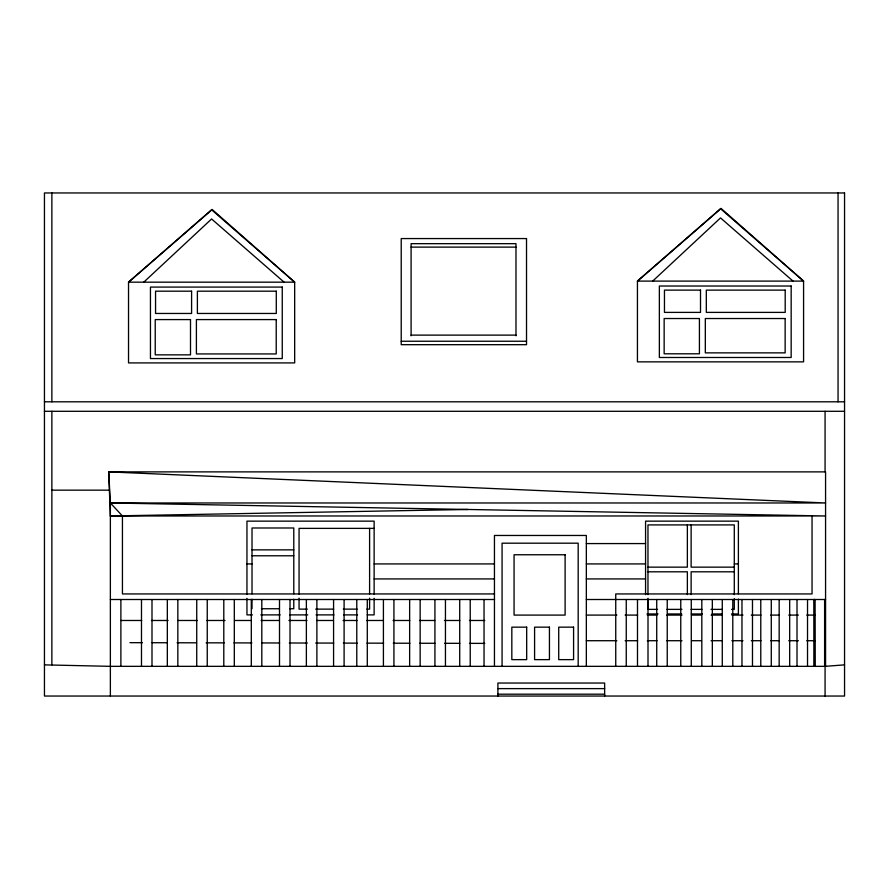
<?xml version="1.0" encoding="UTF-8"?>
<svg xmlns="http://www.w3.org/2000/svg" width="889" height="889" viewBox="0 0 889 889"><rect width="100%" height="100%" fill="white"/><g stroke="black" fill="none" stroke-linecap="round" stroke-linejoin="round"><path stroke-width="1.33" d="M143.774 282.169L211.593 218.972L284.102 282.169M652.693 281.102L720.512 217.916L793.01 281.102M211.593 209.771L128.527 282.169L128.527 362.912L294.67 362.912L294.67 282.169L212.193 209.515L211.593 209.771L294.67 282.169L128.527 282.169L212.193 209.515M720.512 208.704L637.435 281.102L637.435 361.856L803.578 361.856L803.578 281.102L721.101 208.459L720.512 208.704L803.578 281.102L637.435 281.102L721.101 208.459M44.45 664.872L110.369 666.339L825.57 666.339L825.57 471.881L108.702 471.881L110.369 515.976L467.97 509.475M411.096 247.12L515.987 247.12M411.096 335.12L515.987 335.12M401.217 341.243L526.521 341.243M44.45 401.806L844.55 401.806M44.45 411.296L844.55 411.296M51.873 490.161L108.702 490.161M494.551 593.941L122.438 593.941L122.438 515.976L110.369 502.974L825.57 502.974L108.702 471.881L110.369 502.974L110.369 696.043M110.369 515.976L825.57 515.976L110.369 502.974M374.125 528.377L299.06 528.377L299.06 594.074M586.34 543.579L645.57 543.579M252.02 549.858L293.781 549.858M252.02 555.781L293.781 555.781M246.953 563.926L252.02 563.926M374.125 563.926L494.451 563.926M586.34 563.926L645.57 563.926M734.292 563.926L738.392 563.926M647.97 567.149L687.364 567.149L687.364 524.91M734.292 567.149L691.131 567.149L691.131 524.91M647.97 571.805L687.364 571.805L687.364 594.619M734.292 571.805L691.131 571.805L691.131 594.619M374.125 578.928L494.451 578.928M586.34 578.928L645.57 578.928M110.369 599.508L494.551 599.508M586.34 599.508L825.57 599.508M261.444 608.743L278.968 608.743M289.747 608.743L293.781 608.743L293.781 599.242M307.361 609.132L299.06 609.132L299.06 598.175M315.662 609.132L333.642 609.132M343.332 609.132L357.156 609.132M366.846 609.132L369.602 609.132L369.602 598.175M657.56 609.376L647.97 609.376L647.97 598.308M666.983 609.376L681.93 609.376M691.131 609.376L701.921 609.376M711 609.376L722.146 609.376M731.547 609.376L734.292 609.376L734.292 598.641M646.959 613.966L658.038 613.966M667.739 613.966L681.585 613.966M691.286 613.966L702.366 613.966M712.067 613.966L721.768 613.966M731.458 613.966L738.392 613.966L738.392 599.086M252.487 614.888L246.953 614.888L246.953 598.364M260.777 614.888L280.135 614.888M289.803 614.888L307.772 614.888M316.073 614.888L334.031 614.888M343.71 614.888L357.534 614.888M367.213 614.888L374.125 614.888L374.125 598.297M586.34 615.088L616.833 615.088M625.156 615.088L637.624 615.088M647.325 615.088L657.038 615.088M666.739 615.088L681.985 615.088M691.686 615.088L701.388 615.088M711.089 615.088L722.179 615.088M731.88 615.088L742.971 615.088M751.294 615.088L760.995 615.088M770.696 615.088L779.02 615.088M788.721 615.088L798.422 615.088M806.734 615.088L815.057 615.088M120.882 620.478L141.707 620.478M151.43 620.478L168.099 620.478M177.822 620.478L197.258 620.478M206.981 620.478L225.039 620.478M234.752 620.478L251.42 620.478M261.144 620.478L279.19 620.478M288.914 620.478L306.972 620.478M316.695 620.478L333.353 620.478M343.076 620.478L356.967 620.478M366.69 620.478L383.348 620.478M393.071 620.478L409.74 620.478M419.452 620.478L434.732 620.478M444.456 620.478L459.735 620.478M469.448 620.478L484.727 620.478M586.34 640.713L616.833 640.713M625.156 640.713L637.624 640.713M647.325 640.713L657.038 640.713M666.739 640.713L681.985 640.713M691.686 640.713L701.388 640.713M711.089 640.713L722.179 640.713M731.88 640.713L742.971 640.713M751.294 640.713L760.995 640.713M770.696 640.713L779.02 640.713M788.721 640.713L798.422 640.713M806.734 640.713L815.057 640.713M844.55 664.872L825.07 666.339L825.07 696.043M497.907 688.619L604.642 688.619M497.907 694.187L604.642 694.187M129.95 642.669L142.418 642.703M152.119 642.714L167.365 642.747M177.067 642.769L196.469 642.814M206.17 642.825L224.195 642.869M233.896 642.88L251.909 642.925M261.61 642.936L279.624 642.98M289.336 642.991L307.35 643.036M315.662 643.047L333.675 643.08M343.387 643.103L357.245 643.136M366.946 643.147L383.57 643.18M393.271 643.203L409.907 643.236M419.608 643.258L434.854 643.292M444.556 643.303L459.802 643.336M469.503 643.358L484.749 643.392M838.049 192.957L838.049 401.806M825.07 411.296L825.07 471.881M824.859 599.508L824.936 666.339M824.614 599.508L824.614 666.339M814.746 599.508L814.746 666.339L814.602 599.508M814.424 599.508L814.424 666.339M814.102 599.508L814.102 666.339M812.046 515.976L812.046 593.941L615.744 593.941L615.744 666.339M807.523 599.508L807.523 666.339M797.011 599.508L797.011 666.339M789.676 599.508L789.676 666.339M779.164 599.508L779.164 666.339M771.285 599.508L771.285 666.339M760.773 599.508L760.773 666.339M752.483 599.508L752.483 666.339M741.971 599.508L741.971 666.339M738.392 593.741L738.392 521.143L645.57 521.143L645.57 594.641M734.292 594.619L734.292 524.91L647.97 524.91L647.97 594.619M732.792 599.508L732.792 666.339M722.279 599.508L722.279 666.339M712.333 599.508L712.333 666.339M701.821 599.508L701.821 666.339M691.275 599.508L691.275 666.339M680.763 599.508L680.763 666.339M667.239 599.508L667.239 666.339M656.727 599.508L656.727 666.339M648.003 599.508L648.003 666.339M637.491 599.508L637.491 666.339M626.256 599.508L626.256 666.339M604.642 696.043L604.642 683.041L497.907 683.041L497.907 696.043M586.34 666.339L586.34 535.467L494.451 535.467L494.451 666.339M578.183 666.339L578.183 543.19L502.074 543.19L502.074 666.339M515.987 335.798L515.987 243.675L411.096 243.675L411.096 335.798M484.038 599.508L484.038 666.339M470.225 599.508L470.225 666.339M459.713 599.508L459.713 666.339M445.445 599.508L445.445 666.339M434.932 599.508L434.932 666.339M420.153 599.508L420.153 666.339M409.64 599.508L409.64 666.339M393.927 599.508L393.927 666.339M383.415 599.508L383.415 666.339M374.125 594.141L374.125 521.143L246.953 521.143L246.953 594.23M369.602 528.377L369.602 594.074M367.29 599.508L367.29 666.339M356.778 599.508L356.778 666.339M344.099 599.508L344.099 666.339M333.575 599.508L333.575 666.339M316.884 599.508L316.884 666.339M306.372 599.508L306.372 666.339M293.781 593.808L293.781 527.988L252.02 527.988L252.02 593.808M290.014 599.508L290.014 666.339M279.502 599.508L279.502 666.339M261.81 599.508L261.81 666.339M252.02 599.242L252.02 608.743M251.298 599.508L251.298 666.339M234.307 599.508L234.307 666.339M223.795 599.508L223.795 666.339M207.248 599.508L207.248 666.339M196.736 599.508L196.736 666.339M177.844 599.508L177.844 666.339M167.332 599.508L167.332 666.339M151.997 599.508L151.997 666.339M141.484 599.508L141.484 666.339M120.882 599.508L120.882 666.339M51.873 192.957L51.873 401.806M51.873 411.296L51.873 664.872M844.55 192.957L44.45 192.957L44.45 696.043L844.55 696.043L844.55 192.957M526.521 238.563L401.217 238.563L401.217 344.688L526.521 344.688L526.521 238.563M791.166 286.025L659.36 286.025L659.36 357.489L791.166 357.489L791.166 286.025M282.257 287.08L150.452 287.08L150.452 358.556L282.257 358.556L282.257 287.08M700.51 290.125L664.461 290.125L664.461 312.395L700.51 312.395L700.51 290.125M785.198 290.125L706.311 290.125L706.311 312.395L785.198 312.395L785.198 290.125M191.591 291.181L155.553 291.181L155.553 313.461L191.591 313.461L191.591 291.181M276.29 291.181L197.391 291.181L197.391 313.461L276.29 313.461L276.29 291.181M699.421 318.529L664.15 318.529L664.15 353.8L699.421 353.8L699.421 318.529M785.143 318.529L705.321 318.529L705.321 352.866L785.143 352.866L785.143 318.529M190.502 319.584L155.231 319.584L155.231 354.855L190.502 354.855L190.502 319.584M276.223 319.584L196.402 319.584L196.402 353.933L276.223 353.933L276.223 319.584M565.115 554.758L514.064 554.758L514.064 615.088L565.115 615.088L565.115 554.758M526.688 627.156L511.831 627.156L511.831 659.638L526.688 659.638L526.688 627.156M549.435 627.156L534.589 627.156L534.589 659.638L549.435 659.638L549.435 627.156M573.583 627.156L558.725 627.156L558.725 659.638L573.583 659.638L573.583 627.156"/></g></svg>
